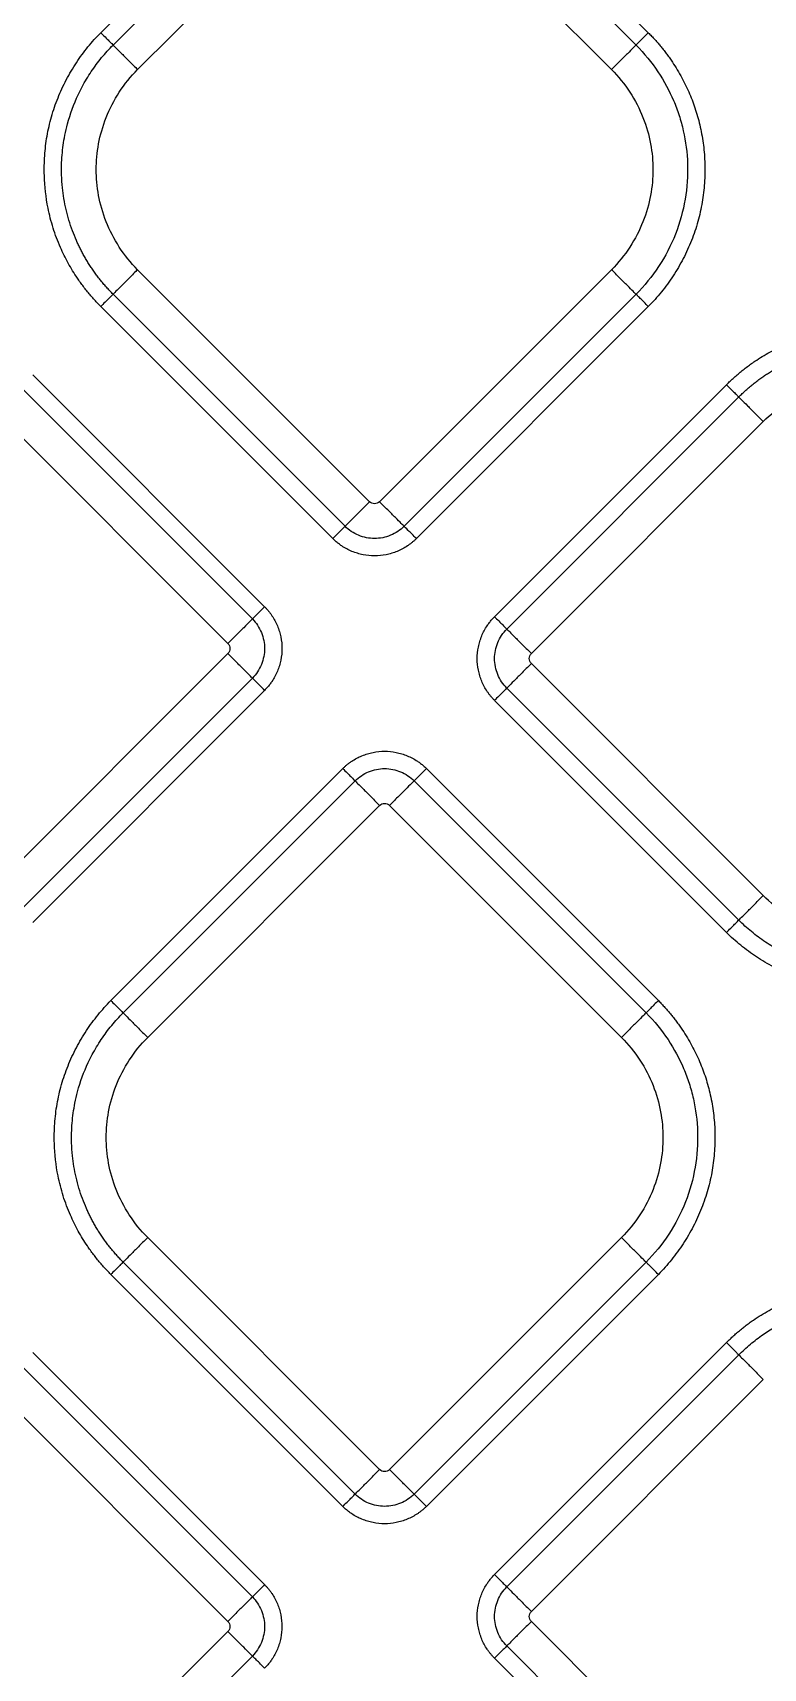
# Model space of a CAD drawing. Extents: x 0 to 84, y -21 to 126.
# Drawn here: x 45.472 to 47.546, y 29.559 to 34.201 of the extents above; entities that cross this region are included whole.
import ezdxf

# ---------------------------------------------------------------- set-up
doc = ezdxf.new("R2010")
doc.units = 0
doc.header["$MEASUREMENT"] = 0
doc.layers.add('1', color=4, linetype='Continuous')

# ---------------------------------------------------------------- blocks, each defined once
blk = doc.blocks.new('PRODIGY')
at = {"layer": '1', "color": 3, "linetype": 'Continuous', "lineweight": 25}
for p, q in [((45.665, 34.2013), (46.3236, 34.8599)), ((45.6998, 34.1664), (46.3585, 34.8251)), ((46.5262, 34.8251), (47.1848, 34.1664)), ((46.5611, 34.8599), (47.2197, 34.2013)), ((45.7695, 34.0967), (46.4282, 34.7554)), ((46.4565, 34.7554), (47.1151, 34.0967)), ((46.4282, 32.8701), (45.7695, 33.5287)), ((47.1151, 33.5287), (46.4565, 32.8701)), ((46.3585, 32.8004), (45.6998, 33.459)), ((47.1848, 33.459), (46.5262, 32.8004)), ((46.3236, 32.7655), (45.665, 33.4242)), ((47.2197, 33.4242), (46.5611, 32.7655)), ((45.4366, 33.1959), (46.0953, 32.5372)), ((45.4715, 33.2307), (46.1302, 32.5721)), ((46.783, 32.5436), (47.4417, 33.2022)), ((46.8179, 32.5087), (47.4765, 33.1674)), ((45.3669, 33.1262), (46.0256, 32.4675)), ((46.8876, 32.439), (47.5462, 33.0977)), ((46.0256, 32.4392), (45.3669, 31.7805)), ((47.5462, 31.752), (46.8876, 32.4107)), ((46.0953, 32.3695), (45.4366, 31.7108)), ((46.1302, 32.3346), (45.4715, 31.676)), ((47.4765, 31.6823), (46.8179, 32.341)), ((47.4417, 31.6475), (46.783, 32.3061)), ((45.6935, 31.454), (46.3521, 32.1127)), ((46.5896, 32.1127), (47.2482, 31.454)), ((45.7283, 31.4192), (46.387, 32.0778)), ((46.5547, 32.0778), (47.2134, 31.4192)), ((45.798, 31.3495), (46.4567, 32.0081)), ((46.485, 32.0081), (47.1436, 31.3495)), ((46.4567, 30.1228), (45.798, 30.7815)), ((47.1436, 30.7815), (46.485, 30.1228)), ((46.387, 30.0531), (45.7283, 30.7118)), ((47.2134, 30.7118), (46.5547, 30.0531)), ((46.3521, 30.0183), (45.6935, 30.6769)), ((47.2482, 30.6769), (46.5896, 30.0183)), ((45.4715, 30.4549), (46.1301, 29.7962)), ((46.7831, 29.8247), (47.4417, 30.4834)), ((45.4366, 30.42), (46.0953, 29.7614)), ((46.8179, 29.7899), (47.4766, 30.4485)), ((46.8876, 29.7202), (47.5463, 30.3788)), ((45.3669, 30.3503), (46.0256, 29.6917)), ((47.5463, 29.0332), (46.8876, 29.6919)), ((46.0256, 29.6634), (45.3669, 29.0047)), ((47.4766, 28.9635), (46.8179, 29.6222)), ((46.0953, 29.5937), (45.4366, 28.935)), ((47.4417, 28.9287), (46.7831, 29.5873))]:
    blk.add_line(p, q, dxfattribs=at)
for points, knots in [([(45.665, 33.4242), (45.6615, 33.4277), (45.6545, 33.4348), (45.6444, 33.4459), (45.6345, 33.4571), (45.625, 33.4686), (45.6158, 33.4805), (45.6069, 33.4925), (45.5917, 33.5143), (45.5717, 33.5469), (45.5483, 33.5943), (45.5286, 33.6465), (45.5112, 33.7145), (45.5034, 33.7837), (45.5047, 33.8521), (45.5114, 33.908), (45.5239, 33.963), (45.5424, 34.0166), (45.5662, 34.068), (45.5901, 34.1085), (45.6114, 34.1391), (45.6283, 34.1609), (45.646, 34.1818), (45.6587, 34.1948), (45.665, 34.2013)], [0, 0, 0, 0, 0.017341, 0.034665, 0.051985, 0.069313, 0.086663, 0.104047, 0.121478, 0.179141, 0.236743, 0.304922, 0.372836, 0.480686, 0.54577, 0.610337, 0.67596, 0.741895, 0.807114, 0.872629, 0.904913, 0.936849, 0.968517, 1, 1, 1, 1]), ([(45.665, 34.2013), (45.6689, 34.1974), (45.673, 34.1932), (45.681, 34.1853), (45.6848, 34.1814), (45.6914, 34.1749), (45.694, 34.1722), (45.698, 34.1683), (45.6992, 34.1671), (45.6998, 34.1664)], [0, 0, 0, 0, 0.25, 0.25, 0.5, 0.5, 0.75, 0.75, 1, 1, 1, 1]), ([(47.2197, 34.2013), (47.216, 34.1976), (47.2121, 34.1937), (47.2043, 34.1859), (47.2005, 34.1821), (47.1939, 34.1755), (47.191, 34.1726), (47.1869, 34.1684), (47.1855, 34.1671), (47.1848, 34.1664)], [0, 0, 0, 0, 0.25, 0.25, 0.5, 0.5, 0.75, 0.75, 1, 1, 1, 1]), ([(47.2197, 34.2013), (47.2229, 34.1981), (47.2292, 34.1917), (47.2384, 34.1818), (47.2473, 34.1717), (47.256, 34.1613), (47.2644, 34.1508), (47.2726, 34.14), (47.2805, 34.129), (47.2905, 34.1145), (47.3023, 34.096), (47.3191, 34.0663), (47.3375, 34.0286), (47.355, 33.9818), (47.3682, 33.9328), (47.3771, 33.8819), (47.3811, 33.8287), (47.3801, 33.7746), (47.3736, 33.7195), (47.3614, 33.6649), (47.3432, 33.6113), (47.3196, 33.5597), (47.2957, 33.5188), (47.2742, 33.4877), (47.2571, 33.4654), (47.239, 33.4441), (47.2261, 33.4308), (47.2197, 33.4242)], [0, 0, 0, 0, 0.015653, 0.03129, 0.046922, 0.062557, 0.078206, 0.093877, 0.10958, 0.125325, 0.155378, 0.185662, 0.243925, 0.301095, 0.359088, 0.419952, 0.480645, 0.544392, 0.607866, 0.673169, 0.738587, 0.80425, 0.870202, 0.903106, 0.935649, 0.967918, 1, 1, 1, 1]), ([(45.6998, 33.459), (45.6966, 33.4624), (45.6901, 33.469), (45.6807, 33.4792), (45.6716, 33.4896), (45.663, 33.5001), (45.6547, 33.5108), (45.6467, 33.5216), (45.6391, 33.5325), (45.6318, 33.5436), (45.625, 33.5547), (45.6184, 33.5658), (45.6122, 33.5771), (45.6064, 33.5884), (45.6008, 33.5999), (45.5932, 33.6167), (45.5799, 33.6495), (45.565, 33.6991), (45.5561, 33.7525), (45.5527, 33.8041), (45.554, 33.8541), (45.5608, 33.9026), (45.5743, 33.9605), (45.5912, 34.0067), (45.6119, 34.048), (45.6242, 34.0698), (45.6376, 34.0909), (45.6519, 34.1112), (45.6671, 34.1306), (45.6829, 34.1491), (45.6942, 34.1607), (45.6998, 34.1664)], [0, 0, 0, 0, 0.017777, 0.035429, 0.05295, 0.070334, 0.087578, 0.104677, 0.121626, 0.138421, 0.155059, 0.171536, 0.18785, 0.204007, 0.220236, 0.23663, 0.2744, 0.355233, 0.434067, 0.480754, 0.552371, 0.624938, 0.667358, 0.779414, 0.811539, 0.843523, 0.875325, 0.90691, 0.938239, 0.96928, 1, 1, 1, 1]), ([(45.6998, 34.1664), (45.7011, 34.1651), (45.7038, 34.1624), (45.7122, 34.1541), (45.7179, 34.1484), (45.7312, 34.1351), (45.7388, 34.1275), (45.7543, 34.112), (45.7622, 34.1041), (45.7695, 34.0967)], [0, 0, 0, 0, 0.25, 0.25, 0.5, 0.5, 0.75, 0.75, 1, 1, 1, 1]), ([(47.1848, 34.1664), (47.1835, 34.1651), (47.1808, 34.1624), (47.1725, 34.1541), (47.1668, 34.1484), (47.1535, 34.1351), (47.1459, 34.1275), (47.1304, 34.112), (47.1225, 34.1041), (47.1151, 34.0967)], [0, 0, 0, 0, 0.25, 0.25, 0.5, 0.5, 0.75, 0.75, 1, 1, 1, 1]), ([(47.1848, 34.1664), (47.2085, 34.1427), (47.2294, 34.1171), (47.265, 34.0638), (47.2797, 34.0362), (47.2974, 33.9946), (47.3025, 33.9809), (47.3117, 33.9524), (47.3157, 33.9377), (47.3259, 33.8925), (47.3301, 33.8608), (47.3321, 33.7954), (47.3299, 33.7619), (47.3185, 33.6951), (47.3093, 33.6618), (47.284, 33.5975), (47.268, 33.5667), (47.2302, 33.5092), (47.2085, 33.4827), (47.1848, 33.459)], [0, 0, 0, 0, 0.125, 0.125, 0.25, 0.25, 0.3125, 0.3125, 0.375, 0.375, 0.5, 0.5, 0.625, 0.625, 0.75, 0.75, 0.875, 0.875, 1, 1, 1, 1]), ([(45.7695, 33.5287), (45.7499, 33.5484), (45.7324, 33.57), (45.7024, 33.6159), (45.6899, 33.6402), (45.6703, 33.6896), (45.6632, 33.7148), (45.654, 33.7645), (45.6519, 33.7891), (45.6519, 33.8364), (45.654, 33.861), (45.6632, 33.9107), (45.6703, 33.9359), (45.6899, 33.9853), (45.7024, 34.0096), (45.7324, 34.0555), (45.7499, 34.0771), (45.7695, 34.0967)], [0, 0, 0, 0, 0.125, 0.125, 0.25, 0.25, 0.375, 0.375, 0.5, 0.5, 0.625, 0.625, 0.75, 0.75, 0.875, 0.875, 1, 1, 1, 1]), ([(47.1151, 34.0967), (47.1348, 34.0771), (47.1523, 34.0555), (47.1823, 34.0096), (47.1948, 33.9853), (47.2144, 33.9359), (47.2215, 33.9107), (47.2307, 33.861), (47.2328, 33.8364), (47.2328, 33.7891), (47.2307, 33.7645), (47.2215, 33.7148), (47.2144, 33.6896), (47.1948, 33.6402), (47.1823, 33.6159), (47.1523, 33.57), (47.1348, 33.5484), (47.1151, 33.5287)], [0, 0, 0, 0, 0.125, 0.125, 0.25, 0.25, 0.375, 0.375, 0.5, 0.5, 0.625, 0.625, 0.75, 0.75, 0.875, 0.875, 1, 1, 1, 1]), ([(45.7695, 33.5287), (45.7622, 33.5214), (45.7543, 33.5135), (45.7388, 33.498), (45.7312, 33.4904), (45.7179, 33.4771), (45.7122, 33.4714), (45.7038, 33.4631), (45.7011, 33.4603), (45.6998, 33.459)], [0, 0, 0, 0, 0.25, 0.25, 0.5, 0.5, 0.75, 0.75, 1, 1, 1, 1]), ([(47.1848, 33.459), (47.1835, 33.4603), (47.1808, 33.4631), (47.1725, 33.4714), (47.1668, 33.4771), (47.1535, 33.4904), (47.1459, 33.498), (47.1304, 33.5135), (47.1225, 33.5214), (47.1151, 33.5287)], [0, 0, 0, 0, 0.25, 0.25, 0.5, 0.5, 0.75, 0.75, 1, 1, 1, 1]), ([(45.6998, 33.459), (45.6992, 33.4584), (45.698, 33.4572), (45.694, 33.4533), (45.6914, 33.4506), (45.6848, 33.444), (45.681, 33.4402), (45.673, 33.4323), (45.6689, 33.4281), (45.665, 33.4242)], [0, 0, 0, 0, 0.25, 0.25, 0.5, 0.5, 0.75, 0.75, 1, 1, 1, 1]), ([(47.2197, 33.4242), (47.2158, 33.4281), (47.2116, 33.4323), (47.2037, 33.4402), (47.1998, 33.444), (47.1933, 33.4506), (47.1906, 33.4533), (47.1867, 33.4572), (47.1855, 33.4584), (47.1848, 33.459)], [0, 0, 0, 0, 0.25, 0.25, 0.5, 0.5, 0.75, 0.75, 1, 1, 1, 1]), ([(47.4417, 33.2022), (47.4452, 33.2057), (47.4523, 33.2127), (47.4633, 33.2228), (47.4746, 33.2326), (47.4861, 33.2422), (47.4979, 33.2514), (47.51, 33.2603), (47.5318, 33.2755), (47.5644, 33.2955), (47.6118, 33.3189), (47.664, 33.3386), (47.732, 33.356), (47.8012, 33.3638), (47.8696, 33.3625), (47.9254, 33.3558), (47.9805, 33.3432), (48.0341, 33.3248), (48.0855, 33.301), (48.1259, 33.2771), (48.1566, 33.2558), (48.1784, 33.2389), (48.1993, 33.2212), (48.2123, 33.2085), (48.2188, 33.2022)], [0, 0, 0, 0, 0.0173412, 0.0346651, 0.0519847, 0.069313, 0.0866627, 0.1040468, 0.121478, 0.1791406, 0.2367426, 0.3049223, 0.3728359, 0.4806859, 0.5457701, 0.6103365, 0.6759598, 0.7418949, 0.807114, 0.8726293, 0.9049132, 0.9368491, 0.9685172, 1, 1, 1, 1]), ([(47.4765, 33.1674), (47.4798, 33.1706), (47.4865, 33.1771), (47.4967, 33.1865), (47.5071, 33.1955), (47.5176, 33.2042), (47.5283, 33.2125), (47.5391, 33.2205), (47.55, 33.2281), (47.5611, 33.2353), (47.5722, 33.2422), (47.5833, 33.2488), (47.5946, 33.2549), (47.6059, 33.2608), (47.6174, 33.2664), (47.6342, 33.274), (47.6669, 33.2873), (47.7166, 33.3021), (47.77, 33.3111), (47.8216, 33.3145), (47.8716, 33.3132), (47.9201, 33.3064), (47.978, 33.2929), (48.0242, 33.276), (48.0655, 33.2553), (48.0873, 33.243), (48.1084, 33.2296), (48.1287, 33.2153), (48.1481, 33.2001), (48.1666, 33.1842), (48.1782, 33.173), (48.1839, 33.1674)], [0, 0, 0, 0, 0.017777, 0.035429, 0.05295, 0.070335, 0.087579, 0.104677, 0.121626, 0.138421, 0.155059, 0.171537, 0.18785, 0.204007, 0.220236, 0.23663, 0.2744, 0.355233, 0.434067, 0.480754, 0.552371, 0.624938, 0.667358, 0.779414, 0.811539, 0.843523, 0.875325, 0.90691, 0.938239, 0.96928, 1, 1, 1, 1]), ([(47.4417, 33.2022), (47.4454, 33.1985), (47.4493, 33.1946), (47.4571, 33.1868), (47.4609, 33.183), (47.4675, 33.1764), (47.4703, 33.1735), (47.4745, 33.1694), (47.4759, 33.168), (47.4765, 33.1674)], [0, 0, 0, 0, 0.25, 0.25, 0.5, 0.5, 0.75, 0.75, 1, 1, 1, 1]), ([(47.5462, 33.0977), (47.5658, 33.1173), (47.5875, 33.1348), (47.6334, 33.1648), (47.6577, 33.1773), (47.7071, 33.1969), (47.7323, 33.204), (47.782, 33.2132), (47.8066, 33.2153), (47.8539, 33.2153), (47.8784, 33.2132), (47.9282, 33.204), (47.9533, 33.1969), (48.0028, 33.1773), (48.027, 33.1648), (48.073, 33.1348), (48.0946, 33.1173), (48.1142, 33.0977)], [0, 0, 0, 0, 0.125, 0.125, 0.25, 0.25, 0.375, 0.375, 0.5, 0.5, 0.625, 0.625, 0.75, 0.75, 0.875, 0.875, 1, 1, 1, 1]), ([(47.4765, 33.1674), (47.4778, 33.1661), (47.4805, 33.1633), (47.4889, 33.155), (47.4946, 33.1493), (47.5079, 33.136), (47.5155, 33.1284), (47.531, 33.1129), (47.5389, 33.105), (47.5462, 33.0977)], [0, 0, 0, 0, 0.25, 0.25, 0.5, 0.5, 0.75, 0.75, 1, 1, 1, 1]), ([(46.3585, 32.8004), (46.3598, 32.8017), (46.3625, 32.8044), (46.3709, 32.8127), (46.3765, 32.8184), (46.3898, 32.8317), (46.3974, 32.8393), (46.4129, 32.8548), (46.4208, 32.8627), (46.4282, 32.8701)], [0, 0, 0, 0, 0.25, 0.25, 0.5, 0.5, 0.75, 0.75, 1, 1, 1, 1]), ([(46.5262, 32.8004), (46.5249, 32.8017), (46.5222, 32.8044), (46.5138, 32.8127), (46.5082, 32.8183), (46.4949, 32.8316), (46.4873, 32.8392), (46.4718, 32.8548), (46.4639, 32.8627), (46.4565, 32.8701)], [0, 0, 0, 0, 0.25, 0.25, 0.5, 0.5, 0.75, 0.75, 1, 1, 1, 1]), ([(46.3236, 32.7655), (46.3275, 32.7695), (46.3317, 32.7736), (46.3397, 32.7816), (46.3435, 32.7854), (46.35, 32.7919), (46.3527, 32.7946), (46.3566, 32.7985), (46.3579, 32.7998), (46.3585, 32.8004)], [0, 0, 0, 0, 0.25, 0.25, 0.5, 0.5, 0.75, 0.75, 1, 1, 1, 1]), ([(46.5262, 32.8004), (46.5154, 32.7895), (46.5021, 32.7807), (46.4733, 32.7688), (46.4577, 32.7656), (46.427, 32.7656), (46.4114, 32.7688), (46.3825, 32.7807), (46.3693, 32.7895), (46.3585, 32.8004)], [0, 0, 0, 0, 0.25, 0.25, 0.5, 0.5, 0.75, 0.75, 1, 1, 1, 1]), ([(46.5611, 32.7655), (46.5528, 32.7738), (46.5445, 32.782), (46.5319, 32.7946), (46.5276, 32.799), (46.5262, 32.8004)], [0, 0, 0, 0, 0.5, 0.5, 1, 1, 1, 1]), ([(46.5611, 32.7655), (46.5591, 32.7636), (46.5552, 32.7598), (46.5489, 32.7544), (46.5424, 32.7494), (46.5334, 32.7431), (46.5215, 32.736), (46.5066, 32.729), (46.4911, 32.7234), (46.4698, 32.718), (46.4423, 32.7152), (46.4149, 32.718), (46.3936, 32.7234), (46.378, 32.729), (46.3631, 32.736), (46.3505, 32.7435), (46.3401, 32.751), (46.3315, 32.7579), (46.3263, 32.763), (46.3236, 32.7655)], [0, 0, 0, 0, 0.0311978, 0.062422, 0.0937518, 0.1252655, 0.1876219, 0.2501726, 0.3126696, 0.3750423, 0.4999886, 0.6249367, 0.6873081, 0.7498252, 0.8123684, 0.8747429, 0.9167266, 0.9584166, 1, 1, 1, 1]), ([(46.1302, 32.5721), (46.1219, 32.5638), (46.1137, 32.5556), (46.101, 32.5429), (46.0967, 32.5386), (46.0953, 32.5372)], [0, 0, 0, 0, 0.5, 0.5, 1, 1, 1, 1]), ([(46.1302, 32.5721), (46.1321, 32.5701), (46.1359, 32.5662), (46.1412, 32.5599), (46.1463, 32.5534), (46.1526, 32.5444), (46.1597, 32.5326), (46.1667, 32.5176), (46.1723, 32.5021), (46.1777, 32.4808), (46.1805, 32.4534), (46.1777, 32.4259), (46.1723, 32.4046), (46.1667, 32.3891), (46.1597, 32.3741), (46.1522, 32.3615), (46.1447, 32.3511), (46.1378, 32.3425), (46.1327, 32.3373), (46.1302, 32.3346)], [0, 0, 0, 0, 0.031198, 0.062422, 0.093752, 0.125266, 0.187622, 0.250173, 0.31267, 0.375042, 0.499989, 0.624937, 0.687308, 0.749825, 0.812368, 0.874743, 0.916727, 0.958417, 1, 1, 1, 1]), ([(46.0953, 32.5372), (46.094, 32.5359), (46.0913, 32.5332), (46.083, 32.5249), (46.0773, 32.5192), (46.0641, 32.5059), (46.0565, 32.4983), (46.0409, 32.4828), (46.033, 32.4749), (46.0256, 32.4675)], [0, 0, 0, 0, 0.25, 0.25, 0.5, 0.5, 0.75, 0.75, 1, 1, 1, 1]), ([(46.0953, 32.5372), (46.1062, 32.5264), (46.1149, 32.5131), (46.1269, 32.4843), (46.13, 32.4687), (46.13, 32.438), (46.1269, 32.4224), (46.1149, 32.3936), (46.1062, 32.3803), (46.0953, 32.3695)], [0, 0, 0, 0, 0.25, 0.25, 0.5, 0.5, 0.75, 0.75, 1, 1, 1, 1]), ([(46.783, 32.3061), (46.7811, 32.3081), (46.7773, 32.312), (46.7719, 32.3183), (46.7669, 32.3248), (46.7606, 32.3338), (46.7535, 32.3456), (46.7465, 32.3605), (46.7409, 32.3761), (46.7355, 32.3974), (46.7327, 32.4248), (46.7355, 32.4523), (46.7409, 32.4736), (46.7465, 32.4891), (46.7535, 32.5041), (46.761, 32.5167), (46.7685, 32.5271), (46.7754, 32.5357), (46.7805, 32.5409), (46.783, 32.5436)], [0, 0, 0, 0, 0.031198, 0.062422, 0.093752, 0.125266, 0.187622, 0.250173, 0.31267, 0.375042, 0.499989, 0.624937, 0.687308, 0.749825, 0.812368, 0.874743, 0.916727, 0.958417, 1, 1, 1, 1]), ([(46.783, 32.5436), (46.7869, 32.5396), (46.7911, 32.5355), (46.7991, 32.5275), (46.8029, 32.5237), (46.8094, 32.5172), (46.8121, 32.5145), (46.816, 32.5105), (46.8172, 32.5093), (46.8179, 32.5087)], [0, 0, 0, 0, 0.25, 0.25, 0.5, 0.5, 0.75, 0.75, 1, 1, 1, 1]), ([(46.8179, 32.341), (46.807, 32.3518), (46.7982, 32.3651), (46.7863, 32.3939), (46.7831, 32.4095), (46.7831, 32.4402), (46.7863, 32.4558), (46.7982, 32.4846), (46.807, 32.4979), (46.8179, 32.5087)], [0, 0, 0, 0, 0.25, 0.25, 0.5, 0.5, 0.75, 0.75, 1, 1, 1, 1]), ([(46.8179, 32.5087), (46.8192, 32.5074), (46.8219, 32.5047), (46.8302, 32.4963), (46.8359, 32.4907), (46.8492, 32.4774), (46.8568, 32.4698), (46.8723, 32.4542), (46.8802, 32.4464), (46.8876, 32.439)], [0, 0, 0, 0, 0.25, 0.25, 0.5, 0.5, 0.75, 0.75, 1, 1, 1, 1]), ([(46.0953, 32.3695), (46.094, 32.3708), (46.0913, 32.3735), (46.0829, 32.3819), (46.0773, 32.3875), (46.064, 32.4008), (46.0564, 32.4084), (46.0409, 32.424), (46.033, 32.4318), (46.0256, 32.4392)], [0, 0, 0, 0, 0.25, 0.25, 0.5, 0.5, 0.75, 0.75, 1, 1, 1, 1]), ([(46.8876, 32.4107), (46.8802, 32.4033), (46.8723, 32.3955), (46.8568, 32.3799), (46.8492, 32.3723), (46.8359, 32.359), (46.8302, 32.3534), (46.8219, 32.345), (46.8192, 32.3423), (46.8179, 32.341)], [0, 0, 0, 0, 0.25, 0.25, 0.5, 0.5, 0.75, 0.75, 1, 1, 1, 1]), ([(46.1302, 32.3346), (46.1262, 32.3386), (46.1221, 32.3427), (46.1141, 32.3507), (46.1103, 32.3545), (46.1038, 32.361), (46.1011, 32.3637), (46.0972, 32.3677), (46.0959, 32.3689), (46.0953, 32.3695)], [0, 0, 0, 0, 0.25, 0.25, 0.5, 0.5, 0.75, 0.75, 1, 1, 1, 1]), ([(46.8179, 32.341), (46.8172, 32.3404), (46.816, 32.3391), (46.8121, 32.3352), (46.8094, 32.3325), (46.8029, 32.326), (46.7991, 32.3222), (46.7911, 32.3142), (46.7869, 32.3101), (46.783, 32.3061)], [0, 0, 0, 0, 0.25, 0.25, 0.5, 0.5, 0.75, 0.75, 1, 1, 1, 1]), ([(46.3521, 32.1127), (46.3541, 32.1146), (46.358, 32.1184), (46.3643, 32.1238), (46.3708, 32.1288), (46.3798, 32.1351), (46.3916, 32.1422), (46.4065, 32.1492), (46.4221, 32.1548), (46.4434, 32.1602), (46.4708, 32.163), (46.4983, 32.1602), (46.5196, 32.1548), (46.5351, 32.1492), (46.55, 32.1422), (46.5627, 32.1347), (46.5731, 32.1272), (46.5817, 32.1203), (46.5869, 32.1152), (46.5896, 32.1127)], [0, 0, 0, 0, 0.031198, 0.062422, 0.093752, 0.125266, 0.187622, 0.250173, 0.31267, 0.375042, 0.499989, 0.624937, 0.687308, 0.749825, 0.812368, 0.874743, 0.916727, 0.958417, 1, 1, 1, 1]), ([(46.3521, 32.1127), (46.3604, 32.1044), (46.3686, 32.0962), (46.3813, 32.0836), (46.3856, 32.0792), (46.387, 32.0778)], [0, 0, 0, 0, 0.5, 0.5, 1, 1, 1, 1]), ([(46.387, 32.0778), (46.3978, 32.0887), (46.4111, 32.0974), (46.4399, 32.1094), (46.4555, 32.1126), (46.4862, 32.1126), (46.5018, 32.1094), (46.5306, 32.0974), (46.5439, 32.0887), (46.5547, 32.0778)], [0, 0, 0, 0, 0.25, 0.25, 0.5, 0.5, 0.75, 0.75, 1, 1, 1, 1]), ([(46.5896, 32.1127), (46.5856, 32.1087), (46.5815, 32.1046), (46.5735, 32.0966), (46.5697, 32.0928), (46.5632, 32.0863), (46.5605, 32.0836), (46.5565, 32.0797), (46.5553, 32.0784), (46.5547, 32.0778)], [0, 0, 0, 0, 0.25, 0.25, 0.5, 0.5, 0.75, 0.75, 1, 1, 1, 1]), ([(46.387, 32.0778), (46.3883, 32.0765), (46.391, 32.0738), (46.3993, 32.0655), (46.405, 32.0599), (46.4183, 32.0466), (46.4259, 32.039), (46.4414, 32.0234), (46.4493, 32.0155), (46.4567, 32.0081)], [0, 0, 0, 0, 0.25, 0.25, 0.5, 0.5, 0.75, 0.75, 1, 1, 1, 1]), ([(46.5547, 32.0778), (46.5534, 32.0765), (46.5507, 32.0738), (46.5423, 32.0655), (46.5366, 32.0598), (46.5234, 32.0465), (46.5158, 32.0389), (46.5002, 32.0234), (46.4924, 32.0155), (46.485, 32.0081)], [0, 0, 0, 0, 0.25, 0.25, 0.5, 0.5, 0.75, 0.75, 1, 1, 1, 1]), ([(47.4765, 31.6823), (47.4778, 31.6836), (47.4805, 31.6863), (47.4889, 31.6947), (47.4946, 31.7004), (47.5079, 31.7137), (47.5155, 31.7213), (47.531, 31.7368), (47.5389, 31.7447), (47.5462, 31.752)], [0, 0, 0, 0, 0.25, 0.25, 0.5, 0.5, 0.75, 0.75, 1, 1, 1, 1]), ([(48.1142, 31.752), (48.0946, 31.7324), (48.073, 31.7149), (48.027, 31.6849), (48.0028, 31.6724), (47.9533, 31.6528), (47.9282, 31.6457), (47.8784, 31.6365), (47.8539, 31.6344), (47.8066, 31.6344), (47.782, 31.6365), (47.7323, 31.6457), (47.7071, 31.6528), (47.6577, 31.6724), (47.6334, 31.6849), (47.5875, 31.7149), (47.5658, 31.7324), (47.5462, 31.752)], [0, 0, 0, 0, 0.125, 0.125, 0.25, 0.25, 0.375, 0.375, 0.5, 0.5, 0.625, 0.625, 0.75, 0.75, 0.875, 0.875, 1, 1, 1, 1]), ([(47.4417, 31.6475), (47.4456, 31.6514), (47.4497, 31.6555), (47.4577, 31.6635), (47.4615, 31.6673), (47.4681, 31.6739), (47.4708, 31.6766), (47.4747, 31.6805), (47.4759, 31.6817), (47.4765, 31.6823)], [0, 0, 0, 0, 0.25, 0.25, 0.5, 0.5, 0.75, 0.75, 1, 1, 1, 1]), ([(48.1839, 31.6823), (48.1806, 31.6791), (48.174, 31.6726), (48.1638, 31.6632), (48.1534, 31.6542), (48.1429, 31.6455), (48.1322, 31.6372), (48.1214, 31.6292), (48.1104, 31.6216), (48.0994, 31.6144), (48.0883, 31.6075), (48.0771, 31.6009), (48.0659, 31.5948), (48.0546, 31.5889), (48.0431, 31.5833), (48.0263, 31.5757), (47.9935, 31.5624), (47.9439, 31.5476), (47.8904, 31.5386), (47.8389, 31.5352), (47.7888, 31.5365), (47.7403, 31.5433), (47.6824, 31.5568), (47.6362, 31.5737), (47.595, 31.5944), (47.5731, 31.6067), (47.552, 31.6201), (47.5318, 31.6344), (47.5124, 31.6496), (47.4939, 31.6655), (47.4823, 31.6767), (47.4765, 31.6823)], [0, 0, 0, 0, 0.017777, 0.035429, 0.05295, 0.070335, 0.087579, 0.104678, 0.121627, 0.138422, 0.15506, 0.171537, 0.18785, 0.204007, 0.220236, 0.23663, 0.2744, 0.355233, 0.434067, 0.480754, 0.552372, 0.624938, 0.667358, 0.779414, 0.811539, 0.843523, 0.875326, 0.90691, 0.93824, 0.96928, 1, 1, 1, 1]), ([(48.2188, 31.6475), (48.2152, 31.644), (48.2081, 31.637), (48.1971, 31.6269), (48.1859, 31.6171), (48.1743, 31.6075), (48.1625, 31.5983), (48.1504, 31.5894), (48.1286, 31.5742), (48.096, 31.5542), (48.0487, 31.5308), (47.9965, 31.5111), (47.9284, 31.4937), (47.8592, 31.4859), (47.7909, 31.4872), (47.735, 31.4939), (47.6799, 31.5065), (47.6263, 31.5249), (47.5749, 31.5487), (47.5345, 31.5726), (47.5039, 31.5939), (47.482, 31.6108), (47.4612, 31.6285), (47.4482, 31.6412), (47.4417, 31.6475)], [0, 0, 0, 0, 0.017341, 0.034665, 0.051985, 0.069313, 0.086663, 0.104047, 0.121478, 0.179141, 0.236743, 0.304922, 0.372836, 0.480686, 0.54577, 0.610337, 0.67596, 0.741895, 0.807114, 0.872629, 0.904913, 0.936849, 0.968517, 1, 1, 1, 1]), ([(45.6935, 30.6769), (45.69, 30.6805), (45.683, 30.6876), (45.6729, 30.6986), (45.663, 30.7098), (45.6535, 30.7214), (45.6443, 30.7332), (45.6354, 30.7452), (45.6202, 30.7671), (45.6002, 30.7996), (45.5768, 30.847), (45.5571, 30.8992), (45.5397, 30.9673), (45.5319, 31.0365), (45.5332, 31.1048), (45.5399, 31.1607), (45.5525, 31.2158), (45.5709, 31.2694), (45.5947, 31.3208), (45.6186, 31.3612), (45.6399, 31.3918), (45.6568, 31.4136), (45.6745, 31.4345), (45.6872, 31.4475), (45.6935, 31.454)], [0, 0, 0, 0, 0.017341, 0.034665, 0.051985, 0.069313, 0.086663, 0.104047, 0.121478, 0.179141, 0.236743, 0.304922, 0.372836, 0.480686, 0.54577, 0.610337, 0.67596, 0.741895, 0.807114, 0.872629, 0.904913, 0.936849, 0.968517, 1, 1, 1, 1]), ([(45.6935, 31.454), (45.6974, 31.4501), (45.7015, 31.4459), (45.7095, 31.438), (45.7133, 31.4342), (45.7199, 31.4276), (45.7226, 31.4249), (45.7265, 31.421), (45.7277, 31.4198), (45.7283, 31.4192)], [0, 0, 0, 0, 0.25, 0.25, 0.5, 0.5, 0.75, 0.75, 1, 1, 1, 1]), ([(47.2482, 31.454), (47.2445, 31.4503), (47.2406, 31.4464), (47.2328, 31.4386), (47.229, 31.4348), (47.2224, 31.4282), (47.2195, 31.4253), (47.2154, 31.4212), (47.214, 31.4198), (47.2134, 31.4192)], [0, 0, 0, 0, 0.25, 0.25, 0.5, 0.5, 0.75, 0.75, 1, 1, 1, 1]), ([(47.2482, 31.454), (47.2514, 31.4508), (47.2577, 31.4444), (47.2669, 31.4345), (47.2758, 31.4244), (47.2845, 31.4141), (47.2929, 31.4035), (47.3011, 31.3927), (47.309, 31.3818), (47.319, 31.3672), (47.3308, 31.3487), (47.3476, 31.319), (47.366, 31.2813), (47.3835, 31.2345), (47.3967, 31.1856), (47.4056, 31.1346), (47.4097, 31.0814), (47.4086, 31.0273), (47.4021, 30.9722), (47.3899, 30.9176), (47.3717, 30.864), (47.3481, 30.8124), (47.3242, 30.7715), (47.3027, 30.7404), (47.2856, 30.7181), (47.2675, 30.6968), (47.2546, 30.6835), (47.2482, 30.6769)], [0, 0, 0, 0, 0.015653, 0.03129, 0.046922, 0.062557, 0.078206, 0.093877, 0.10958, 0.125325, 0.155378, 0.185662, 0.243925, 0.301095, 0.359088, 0.419952, 0.480645, 0.544392, 0.607866, 0.673169, 0.738587, 0.80425, 0.870202, 0.903106, 0.935649, 0.967918, 1, 1, 1, 1]), ([(45.7283, 30.7118), (45.7251, 30.7151), (45.7186, 30.7217), (45.7092, 30.7319), (45.7002, 30.7423), (45.6915, 30.7528), (45.6832, 30.7635), (45.6752, 30.7743), (45.6676, 30.7853), (45.6604, 30.7963), (45.6535, 30.8074), (45.6469, 30.8186), (45.6408, 30.8298), (45.6349, 30.8411), (45.6293, 30.8526), (45.6217, 30.8694), (45.6084, 30.9022), (45.5936, 30.9518), (45.5846, 31.0053), (45.5812, 31.0568), (45.5825, 31.1069), (45.5893, 31.1554), (45.6028, 31.2133), (45.6197, 31.2594), (45.6404, 31.3007), (45.6527, 31.3226), (45.6661, 31.3437), (45.6804, 31.3639), (45.6956, 31.3833), (45.7114, 31.4018), (45.7227, 31.4134), (45.7283, 31.4192)], [0, 0, 0, 0, 0.017777, 0.035429, 0.05295, 0.070335, 0.087579, 0.104677, 0.121626, 0.138422, 0.15506, 0.171537, 0.18785, 0.204007, 0.220236, 0.23663, 0.2744, 0.355233, 0.434067, 0.480754, 0.552372, 0.624938, 0.667357, 0.779414, 0.811539, 0.843523, 0.875326, 0.90691, 0.93824, 0.96928, 1, 1, 1, 1]), ([(45.7283, 31.4192), (45.7296, 31.4178), (45.7323, 31.4151), (45.7407, 31.4068), (45.7464, 31.4011), (45.7597, 31.3878), (45.7673, 31.3802), (45.7828, 31.3647), (45.7907, 31.3568), (45.798, 31.3495)], [0, 0, 0, 0, 0.25, 0.25, 0.5, 0.5, 0.75, 0.75, 1, 1, 1, 1]), ([(47.2134, 31.4192), (47.212, 31.4178), (47.2093, 31.4151), (47.201, 31.4068), (47.1953, 31.4011), (47.182, 31.3878), (47.1744, 31.3802), (47.1589, 31.3647), (47.151, 31.3568), (47.1436, 31.3495)], [0, 0, 0, 0, 0.25, 0.25, 0.5, 0.5, 0.75, 0.75, 1, 1, 1, 1]), ([(47.2134, 31.4192), (47.237, 31.3955), (47.2579, 31.3698), (47.2935, 31.3165), (47.3082, 31.2889), (47.3259, 31.2473), (47.331, 31.2336), (47.3402, 31.2051), (47.3442, 31.1905), (47.3544, 31.1452), (47.3586, 31.1135), (47.3606, 31.0482), (47.3584, 31.0146), (47.347, 30.9478), (47.3378, 30.9145), (47.3125, 30.8503), (47.2965, 30.8194), (47.2588, 30.762), (47.237, 30.7354), (47.2134, 30.7118)], [0, 0, 0, 0, 0.125, 0.125, 0.25, 0.25, 0.3125, 0.3125, 0.375, 0.375, 0.5, 0.5, 0.625, 0.625, 0.75, 0.75, 0.875, 0.875, 1, 1, 1, 1]), ([(45.798, 30.7815), (45.7784, 30.8011), (45.7609, 30.8227), (45.7309, 30.8686), (45.7184, 30.8929), (45.6988, 30.9423), (45.6917, 30.9675), (45.6825, 31.0172), (45.6804, 31.0418), (45.6804, 31.0891), (45.6825, 31.1137), (45.6917, 31.1634), (45.6988, 31.1886), (45.7184, 31.238), (45.7309, 31.2623), (45.7609, 31.3082), (45.7784, 31.3298), (45.798, 31.3495)], [0, 0, 0, 0, 0.125, 0.125, 0.25, 0.25, 0.375, 0.375, 0.5, 0.5, 0.625, 0.625, 0.75, 0.75, 0.875, 0.875, 1, 1, 1, 1]), ([(47.1436, 31.3495), (47.1633, 31.3298), (47.1808, 31.3082), (47.2108, 31.2623), (47.2233, 31.238), (47.2429, 31.1886), (47.25, 31.1634), (47.2592, 31.1137), (47.2613, 31.0891), (47.2613, 31.0418), (47.2592, 31.0172), (47.25, 30.9675), (47.2429, 30.9423), (47.2233, 30.8929), (47.2108, 30.8686), (47.1808, 30.8227), (47.1633, 30.8011), (47.1436, 30.7815)], [0, 0, 0, 0, 0.125, 0.125, 0.25, 0.25, 0.375, 0.375, 0.5, 0.5, 0.625, 0.625, 0.75, 0.75, 0.875, 0.875, 1, 1, 1, 1]), ([(45.798, 30.7815), (45.7907, 30.7741), (45.7828, 30.7662), (45.7673, 30.7507), (45.7597, 30.7431), (45.7464, 30.7298), (45.7407, 30.7241), (45.7323, 30.7158), (45.7296, 30.7131), (45.7283, 30.7118)], [0, 0, 0, 0, 0.25, 0.25, 0.5, 0.5, 0.75, 0.75, 1, 1, 1, 1]), ([(47.2134, 30.7118), (47.212, 30.7131), (47.2093, 30.7158), (47.201, 30.7241), (47.1953, 30.7298), (47.182, 30.7431), (47.1744, 30.7507), (47.1589, 30.7662), (47.151, 30.7741), (47.1436, 30.7815)], [0, 0, 0, 0, 0.25, 0.25, 0.5, 0.5, 0.75, 0.75, 1, 1, 1, 1]), ([(45.7283, 30.7118), (45.7277, 30.7111), (45.7265, 30.7099), (45.7226, 30.706), (45.7199, 30.7033), (45.7133, 30.6968), (45.7095, 30.6929), (45.7015, 30.685), (45.6974, 30.6808), (45.6935, 30.6769)], [0, 0, 0, 0, 0.25, 0.25, 0.5, 0.5, 0.75, 0.75, 1, 1, 1, 1]), ([(47.2482, 30.6769), (47.2443, 30.6808), (47.2401, 30.685), (47.2322, 30.6929), (47.2283, 30.6968), (47.2218, 30.7033), (47.2191, 30.706), (47.2152, 30.7099), (47.214, 30.7111), (47.2134, 30.7118)], [0, 0, 0, 0, 0.25, 0.25, 0.5, 0.5, 0.75, 0.75, 1, 1, 1, 1]), ([(47.4417, 30.4834), (47.4451, 30.4868), (47.4519, 30.4934), (47.4624, 30.5031), (47.4731, 30.5125), (47.484, 30.5216), (47.4951, 30.5304), (47.5064, 30.5389), (47.5284, 30.5545), (47.5622, 30.5755), (47.6102, 30.5991), (47.661, 30.6183), (47.7148, 30.6328), (47.7701, 30.642), (47.8454, 30.6465), (47.9208, 30.6387), (47.9936, 30.6202), (48.0455, 30.6012), (48.0947, 30.5775), (48.1327, 30.5542), (48.1612, 30.5338), (48.1812, 30.5179), (48.2005, 30.5012), (48.2127, 30.4893), (48.2188, 30.4834)], [0, 0, 0, 0, 0.016617, 0.033168, 0.049662, 0.066111, 0.082526, 0.098918, 0.115299, 0.17627, 0.237184, 0.300962, 0.364809, 0.430666, 0.495613, 0.62695, 0.691916, 0.756562, 0.818945, 0.881563, 0.911266, 0.940863, 0.97042, 1, 1, 1, 1]), ([(47.4766, 30.4485), (47.4872, 30.4592), (47.498, 30.469), (47.521, 30.4883), (47.5331, 30.4975), (47.5714, 30.524), (47.5994, 30.5398), (47.6594, 30.5661), (47.6914, 30.5766), (47.7578, 30.5909), (47.7922, 30.5948), (47.8612, 30.5953), (47.8959, 30.5919), (47.9631, 30.5783), (47.9958, 30.5681), (48.0573, 30.5418), (48.0861, 30.5258), (48.1389, 30.4898), (48.1627, 30.4698), (48.184, 30.4485)], [0, 0, 0, 0, 0.0625, 0.0625, 0.125, 0.125, 0.25, 0.25, 0.375, 0.375, 0.5, 0.5, 0.625, 0.625, 0.75, 0.75, 0.875, 0.875, 1, 1, 1, 1]), ([(47.4417, 30.4834), (47.4454, 30.4797), (47.4493, 30.4758), (47.4571, 30.468), (47.4609, 30.4642), (47.4675, 30.4576), (47.4704, 30.4547), (47.4746, 30.4506), (47.4759, 30.4492), (47.4766, 30.4485)], [0, 0, 0, 0, 0.25, 0.25, 0.5, 0.5, 0.75, 0.75, 1, 1, 1, 1]), ([(47.4766, 30.4485), (47.4779, 30.4472), (47.4806, 30.4445), (47.4889, 30.4362), (47.4946, 30.4305), (47.5079, 30.4172), (47.5155, 30.4096), (47.531, 30.3941), (47.5389, 30.3862), (47.5463, 30.3788)], [0, 0, 0, 0, 0.25, 0.25, 0.5, 0.5, 0.75, 0.75, 1, 1, 1, 1]), ([(46.387, 30.0531), (46.3883, 30.0544), (46.391, 30.0571), (46.3994, 30.0655), (46.405, 30.0711), (46.4183, 30.0844), (46.4259, 30.092), (46.4414, 30.1075), (46.4493, 30.1154), (46.4567, 30.1228)], [0, 0, 0, 0, 0.25, 0.25, 0.5, 0.5, 0.75, 0.75, 1, 1, 1, 1]), ([(46.5547, 30.0531), (46.5534, 30.0544), (46.5507, 30.0571), (46.5424, 30.0654), (46.5367, 30.0711), (46.5234, 30.0843), (46.5158, 30.092), (46.5003, 30.1075), (46.4924, 30.1154), (46.485, 30.1228)], [0, 0, 0, 0, 0.25, 0.25, 0.5, 0.5, 0.75, 0.75, 1, 1, 1, 1]), ([(46.3521, 30.0183), (46.3561, 30.0222), (46.3602, 30.0263), (46.3682, 30.0343), (46.372, 30.0381), (46.3785, 30.0446), (46.3812, 30.0473), (46.3851, 30.0512), (46.3864, 30.0525), (46.387, 30.0531)], [0, 0, 0, 0, 0.25, 0.25, 0.5, 0.5, 0.75, 0.75, 1, 1, 1, 1]), ([(46.5547, 30.0531), (46.5439, 30.0422), (46.5306, 30.0335), (46.5018, 30.0215), (46.4862, 30.0184), (46.4555, 30.0184), (46.4399, 30.0215), (46.411, 30.0335), (46.3978, 30.0422), (46.387, 30.0531)], [0, 0, 0, 0, 0.25, 0.25, 0.5, 0.5, 0.75, 0.75, 1, 1, 1, 1]), ([(46.5896, 30.0183), (46.5813, 30.0265), (46.573, 30.0347), (46.5604, 30.0474), (46.5561, 30.0517), (46.5547, 30.0531)], [0, 0, 0, 0, 0.5, 0.5, 1, 1, 1, 1]), ([(46.5896, 30.0183), (46.5876, 30.0163), (46.5837, 30.0125), (46.5774, 30.0072), (46.5709, 30.0021), (46.5619, 29.9958), (46.5501, 29.9887), (46.5351, 29.9817), (46.5196, 29.9761), (46.4983, 29.9708), (46.4708, 29.9679), (46.4434, 29.9708), (46.4221, 29.9761), (46.4065, 29.9817), (46.3916, 29.9887), (46.379, 29.9962), (46.3686, 30.0037), (46.36, 30.0106), (46.3548, 30.0157), (46.3521, 30.0183)], [0, 0, 0, 0, 0.031198, 0.062422, 0.093752, 0.125266, 0.187622, 0.250173, 0.31267, 0.375042, 0.499989, 0.624937, 0.687308, 0.749825, 0.812368, 0.874743, 0.916727, 0.958417, 1, 1, 1, 1]), ([(46.7831, 29.5873), (46.7811, 29.5893), (46.7773, 29.5932), (46.772, 29.5995), (46.7669, 29.606), (46.7606, 29.615), (46.7535, 29.6268), (46.7465, 29.6417), (46.7409, 29.6573), (46.7356, 29.6786), (46.7328, 29.706), (46.7356, 29.7335), (46.7409, 29.7548), (46.7465, 29.7703), (46.7535, 29.7852), (46.7611, 29.7979), (46.7685, 29.8083), (46.7754, 29.8169), (46.7805, 29.8221), (46.7831, 29.8247)], [0, 0, 0, 0, 0.0311847, 0.0624048, 0.0937396, 0.1252673, 0.1876345, 0.250185, 0.3126947, 0.3750735, 0.5000216, 0.6249679, 0.6873332, 0.7498377, 0.812381, 0.8747447, 0.9167117, 0.9584012, 1, 1, 1, 1]), ([(46.7831, 29.8247), (46.7867, 29.8211), (46.7907, 29.8171), (46.7984, 29.8094), (46.8022, 29.8056), (46.8089, 29.7989), (46.8117, 29.7961), (46.8159, 29.7919), (46.8172, 29.7905), (46.8179, 29.7899)], [0, 0, 0, 0, 0.25, 0.25, 0.5, 0.5, 0.75, 0.75, 1, 1, 1, 1]), ([(46.0953, 29.7614), (46.094, 29.7601), (46.0913, 29.7574), (46.083, 29.749), (46.0773, 29.7434), (46.064, 29.7301), (46.0564, 29.7225), (46.0409, 29.707), (46.033, 29.6991), (46.0256, 29.6917)], [0, 0, 0, 0, 0.25, 0.25, 0.5, 0.5, 0.75, 0.75, 1, 1, 1, 1]), ([(46.1301, 29.7962), (46.1219, 29.788), (46.1136, 29.7797), (46.101, 29.7671), (46.0967, 29.7628), (46.0953, 29.7614)], [0, 0, 0, 0, 0.5, 0.5, 1, 1, 1, 1]), ([(46.0953, 29.7614), (46.1061, 29.7506), (46.1149, 29.7373), (46.1269, 29.7085), (46.13, 29.6929), (46.13, 29.6622), (46.1269, 29.6466), (46.1149, 29.6177), (46.1061, 29.6045), (46.0953, 29.5937)], [0, 0, 0, 0, 0.25, 0.25, 0.5, 0.5, 0.75, 0.75, 1, 1, 1, 1]), ([(46.1301, 29.7962), (46.132, 29.7943), (46.1359, 29.7904), (46.1412, 29.7841), (46.1463, 29.7776), (46.1526, 29.7686), (46.1596, 29.7567), (46.1667, 29.7418), (46.1722, 29.7263), (46.1776, 29.705), (46.1804, 29.6775), (46.1776, 29.6501), (46.1722, 29.6288), (46.1667, 29.6132), (46.1596, 29.5983), (46.1521, 29.5857), (46.1447, 29.5753), (46.1377, 29.5667), (46.1327, 29.5615), (46.1301, 29.5588)], [0, 0, 0, 0, 0.031198, 0.062422, 0.093752, 0.125266, 0.187622, 0.250173, 0.31267, 0.375042, 0.499989, 0.624937, 0.687308, 0.749825, 0.812368, 0.874743, 0.916727, 0.958417, 1, 1, 1, 1]), ([(46.8179, 29.6222), (46.807, 29.633), (46.7983, 29.6462), (46.7863, 29.6751), (46.7832, 29.6907), (46.7832, 29.7214), (46.7863, 29.737), (46.7983, 29.7658), (46.807, 29.7791), (46.8179, 29.7899)], [0, 0, 0, 0, 0.25, 0.25, 0.5, 0.5, 0.75, 0.75, 1, 1, 1, 1]), ([(46.8179, 29.7899), (46.8192, 29.7886), (46.8219, 29.7859), (46.8303, 29.7775), (46.8359, 29.7718), (46.8492, 29.7585), (46.8568, 29.7509), (46.8723, 29.7354), (46.8802, 29.7275), (46.8876, 29.7202)], [0, 0, 0, 0, 0.25, 0.25, 0.5, 0.5, 0.75, 0.75, 1, 1, 1, 1]), ([(46.8876, 29.6919), (46.8802, 29.6845), (46.8723, 29.6766), (46.8568, 29.6611), (46.8492, 29.6535), (46.8359, 29.6402), (46.8303, 29.6346), (46.8219, 29.6262), (46.8192, 29.6235), (46.8179, 29.6222)], [0, 0, 0, 0, 0.25, 0.25, 0.5, 0.5, 0.75, 0.75, 1, 1, 1, 1]), ([(46.0953, 29.5937), (46.094, 29.595), (46.0913, 29.5977), (46.0829, 29.6061), (46.0773, 29.6117), (46.064, 29.625), (46.0564, 29.6326), (46.0408, 29.6481), (46.033, 29.656), (46.0256, 29.6634)], [0, 0, 0, 0, 0.25, 0.25, 0.5, 0.5, 0.75, 0.75, 1, 1, 1, 1]), ([(46.8179, 29.6222), (46.8172, 29.6215), (46.8159, 29.6202), (46.8117, 29.616), (46.8089, 29.6132), (46.8022, 29.6065), (46.7984, 29.6027), (46.7907, 29.595), (46.7867, 29.591), (46.7831, 29.5873)], [0, 0, 0, 0, 0.25, 0.25, 0.5, 0.5, 0.75, 0.75, 1, 1, 1, 1]), ([(46.1301, 29.5588), (46.1262, 29.5627), (46.1221, 29.5669), (46.1141, 29.5749), (46.1103, 29.5787), (46.1038, 29.5852), (46.1011, 29.5879), (46.0971, 29.5918), (46.0959, 29.5931), (46.0953, 29.5937)], [0, 0, 0, 0, 0.25, 0.25, 0.5, 0.5, 0.75, 0.75, 1, 1, 1, 1])]:
    blk.add_open_spline(points, degree=3, knots=knots, dxfattribs=at)
for points in [[(46.4565, 32.8701), (46.4528, 32.8664), (46.4423, 32.8621), (46.4319, 32.8664), (46.4282, 32.8701)], [(46.0256, 32.4675), (46.0293, 32.4638), (46.0336, 32.4533), (46.0293, 32.4429), (46.0256, 32.4392)], [(46.8876, 32.4107), (46.8839, 32.4144), (46.8796, 32.4248), (46.8839, 32.4353), (46.8876, 32.439)], [(46.4567, 32.0081), (46.4604, 32.0118), (46.4708, 32.0161), (46.4813, 32.0118), (46.485, 32.0081)], [(46.485, 30.1228), (46.4813, 30.1191), (46.4708, 30.1148), (46.4604, 30.1191), (46.4567, 30.1228)], [(46.8876, 29.6919), (46.8839, 29.6956), (46.8796, 29.706), (46.8839, 29.7165), (46.8876, 29.7202)], [(46.0256, 29.6917), (46.0293, 29.688), (46.0336, 29.6775), (46.0293, 29.6671), (46.0256, 29.6634)]]:
    blk.add_open_spline(points, degree=3, dxfattribs=at)

msp = doc.modelspace()

# ---------------------------------------------------------------- block references
at = {"layer": '1'}
msp.add_blockref('PRODIGY', (0, 0), dxfattribs=at)

doc.saveas('drawing.dxf')
